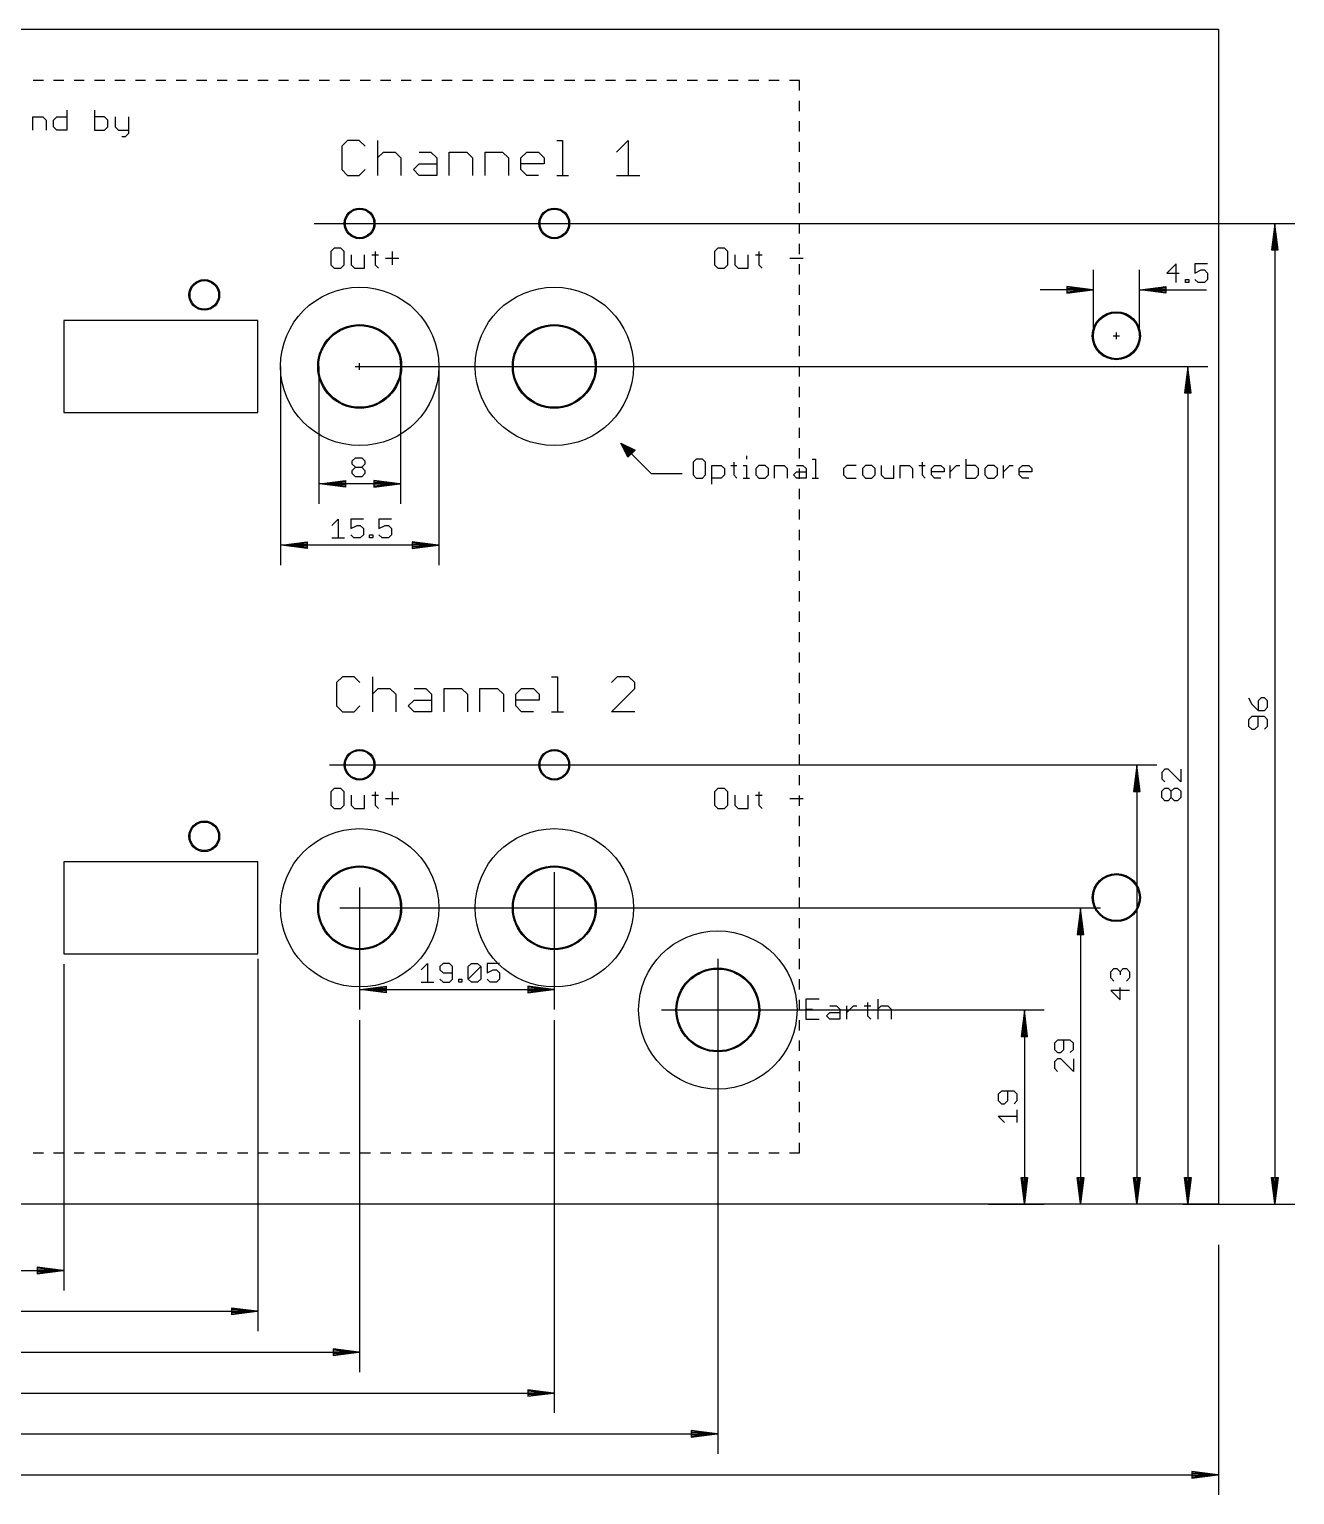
# Model space of a CAD drawing. Extents: x -370 to 390, y -331 to 219.
# Drawn here: x -156.4 to -32.5, y -28.4 to 115 of the extents above; entities that cross this region are included whole.
import ezdxf

# ---------------------------------------------------------------- set-up
doc = ezdxf.new("R2010")
doc.units = 0
for name, color, linetype in [('100', 175, 'CONTINUOUS'), ('101', 213, 'CONTINUOUS'), ('109', 82, 'CONTINUOUS'), ('20', 4, 'CONTINUOUS'), ('29', 2, 'CONTINUOUS'), ('30', 253, 'CONTINUOUS'), ('47', 2, 'CONTINUOUS')]:
    doc.layers.add(name, color=color, linetype=linetype)

msp = doc.modelspace()

# ---------------------------------------------------------------- linework, layer by layer
at = {"layer": '100'}
for p, q in [((-156.0221, 105.1143), (-156.0221, 106.4193)), ((-156.0221, 106.4193), (-155.0433, 106.4193)), ((-155.0433, 106.4193), (-154.7171, 106.093)), ((-154.0107, 106.093), (-153.6844, 106.4193)), ((-153.6844, 106.4193), (-152.7057, 106.4193)), ((-152.7057, 107.0718), (-152.7057, 105.1143)), ((-149.988, 107.0718), (-149.988, 105.1143)), ((-149.0092, 106.4193), (-149.988, 106.4193)), ((-148.683, 106.093), (-149.0092, 106.4193)), ((-147.9766, 106.4193), (-147.9766, 105.4405)), ((-146.6716, 106.4193), (-146.6716, 104.7881)), ((-154.7171, 106.093), (-154.7171, 105.1143)), ((-154.0107, 105.4405), (-154.0107, 106.093)), ((-153.6844, 105.1143), (-154.0107, 105.4405)), ((-152.7057, 105.1143), (-153.6844, 105.1143)), ((-149.988, 105.1143), (-149.0092, 105.1143)), ((-149.0092, 105.1143), (-148.683, 105.4405)), ((-148.683, 105.4405), (-148.683, 106.093)), ((-147.9766, 105.4405), (-147.6504, 105.1143)), ((-147.6504, 105.1143), (-146.6716, 105.1143)), ((-146.6716, 104.7881), (-146.9979, 104.4618)), ((-146.9979, 104.4618), (-147.3241, 104.4618)), ((-125.2375, 104.1224), (-125.8095, 103.5504)), ((-125.8095, 103.5504), (-125.8095, 101.2625)), ((-124.0935, 104.1224), (-125.2375, 104.1224)), ((-123.5215, 103.5504), (-124.0935, 104.1224)), ((-122.3013, 104.1224), (-122.3013, 100.6905)), ((-104.7603, 104.1224), (-104.1883, 104.1224)), ((-104.1883, 104.1224), (-104.1883, 100.6905)), ((-98.9133, 102.9785), (-97.7694, 104.1224)), ((-97.7694, 104.1224), (-97.7694, 100.6905)), ((-122.3013, 102.4065), (-121.7293, 102.9785)), ((-121.7293, 102.9785), (-120.5853, 102.9785)), ((-120.5853, 102.9785), (-120.0134, 102.4065)), ((-120.0134, 102.4065), (-120.0134, 100.6905)), ((-118.2211, 102.9785), (-117.0771, 102.9785)), ((-117.0771, 102.9785), (-116.5052, 102.4065)), ((-116.5052, 102.4065), (-116.5052, 100.6905)), ((-115.2849, 100.6905), (-115.2849, 102.9785)), ((-115.2849, 102.9785), (-113.5689, 102.9785)), ((-113.5689, 102.9785), (-112.997, 102.4065)), ((-112.997, 102.4065), (-112.997, 100.6905)), ((-111.7767, 100.6905), (-111.7767, 102.9785)), ((-111.7767, 102.9785), (-110.0607, 102.9785)), ((-110.0607, 102.9785), (-109.4888, 102.4065)), ((-109.4888, 102.4065), (-109.4888, 100.6905)), ((-108.2685, 102.4065), (-107.6965, 102.9785)), ((-108.2685, 101.2625), (-108.2685, 102.4065)), ((-107.6965, 102.9785), (-106.5526, 102.9785)), ((-106.5526, 102.9785), (-105.9806, 102.4065)), ((-105.9806, 102.4065), (-105.9806, 101.8345)), ((-125.8095, 101.2625), (-125.2375, 100.6905)), ((-125.2375, 100.6905), (-124.0935, 100.6905)), ((-124.0935, 100.6905), (-123.5215, 101.2625)), ((-118.7931, 101.2625), (-118.2211, 101.8345)), ((-118.2211, 100.6905), (-118.7931, 101.2625)), ((-118.2211, 101.8345), (-116.5052, 101.8345)), ((-116.5052, 100.6905), (-118.2211, 100.6905)), ((-105.9806, 101.8345), (-108.2685, 101.8345)), ((-107.6965, 100.6905), (-108.2685, 101.2625)), ((-106.5526, 100.6905), (-107.6965, 100.6905)), ((-104.7603, 100.6905), (-103.6163, 100.6905)), ((-98.9133, 100.6905), (-96.6254, 100.6905)), ((-126.5595, 93.5718), (-126.8857, 93.2455)), ((-126.8857, 93.2455), (-126.8857, 91.9405)), ((-125.907, 93.5718), (-126.5595, 93.5718)), ((-125.5807, 93.2455), (-125.907, 93.5718)), ((-125.5807, 91.9405), (-125.5807, 93.2455)), ((-122.5367, 93.2455), (-122.5367, 91.9405)), ((-120.8696, 93.2455), (-120.8696, 91.9405)), ((-89.014, 93.5718), (-89.3402, 93.2455)), ((-89.3402, 93.2455), (-89.3402, 91.9405)), ((-88.3615, 93.5718), (-89.014, 93.5718)), ((-88.0352, 93.2455), (-88.3615, 93.5718)), ((-88.0352, 91.9405), (-88.0352, 93.2455)), ((-84.9912, 93.2455), (-84.9912, 91.9405)), ((-126.8857, 91.9405), (-126.5595, 91.6143)), ((-125.907, 91.6143), (-125.5807, 91.9405)), ((-124.8743, 92.9193), (-124.8743, 91.9405)), ((-124.8743, 91.9405), (-124.5481, 91.6143)), ((-123.5694, 91.6143), (-123.5694, 92.9193)), ((-122.863, 92.9193), (-122.2105, 92.9193)), ((-122.5367, 91.9405), (-122.2105, 91.6143)), ((-121.5221, 92.593), (-120.2171, 92.593)), ((-89.3402, 91.9405), (-89.014, 91.6143)), ((-88.3615, 91.6143), (-88.0352, 91.9405)), ((-87.3288, 92.9193), (-87.3288, 91.9405)), ((-87.3288, 91.9405), (-87.0026, 91.6143)), ((-86.0239, 91.6143), (-86.0239, 92.9193)), ((-85.3175, 92.9193), (-84.665, 92.9193)), ((-84.9912, 91.9405), (-84.665, 91.6143)), ((-81.9652, 92.593), (-80.6602, 92.593)), ((-126.5595, 91.6143), (-125.907, 91.6143)), ((-124.5481, 91.6143), (-123.5694, 91.6143)), ((-89.014, 91.6143), (-88.3615, 91.6143)), ((-87.0026, 91.6143), (-86.0239, 91.6143)), ((-125.7375, 51.6224), (-126.3095, 51.0504)), ((-126.3095, 51.0504), (-126.3095, 48.7625)), ((-124.5935, 51.6224), (-125.7375, 51.6224)), ((-124.0215, 51.0504), (-124.5935, 51.6224)), ((-122.8013, 51.6224), (-122.8013, 48.1905)), ((-122.8013, 49.9065), (-122.2293, 50.4785)), ((-122.2293, 50.4785), (-121.0853, 50.4785)), ((-121.0853, 50.4785), (-120.5134, 49.9065)), ((-118.7211, 50.4785), (-117.5771, 50.4785)), ((-117.5771, 50.4785), (-117.0052, 49.9065)), ((-115.7849, 48.1905), (-115.7849, 50.4785)), ((-115.7849, 50.4785), (-114.0689, 50.4785)), ((-114.0689, 50.4785), (-113.497, 49.9065)), ((-112.2767, 48.1905), (-112.2767, 50.4785)), ((-112.2767, 50.4785), (-110.5607, 50.4785)), ((-110.5607, 50.4785), (-109.9888, 49.9065)), ((-108.7685, 49.9065), (-108.1965, 50.4785)), ((-108.1965, 50.4785), (-107.0526, 50.4785)), ((-107.0526, 50.4785), (-106.4806, 49.9065)), ((-105.2603, 51.6224), (-104.6883, 51.6224)), ((-104.6883, 51.6224), (-104.6883, 48.1905)), ((-98.8413, 51.6224), (-99.4133, 51.0504)), ((-99.4133, 48.1905), (-97.1254, 50.4785)), ((-97.6974, 51.6224), (-98.8413, 51.6224)), ((-97.1254, 51.0504), (-97.6974, 51.6224)), ((-97.1254, 50.4785), (-97.1254, 51.0504)), ((-120.5134, 49.9065), (-120.5134, 48.1905)), ((-119.2931, 48.7625), (-118.7211, 49.3345)), ((-118.7211, 49.3345), (-117.0052, 49.3345)), ((-117.0052, 49.9065), (-117.0052, 48.1905)), ((-113.497, 49.9065), (-113.497, 48.1905)), ((-109.9888, 49.9065), (-109.9888, 48.1905)), ((-108.7685, 48.7625), (-108.7685, 49.9065)), ((-106.4806, 49.3345), (-108.7685, 49.3345)), ((-106.4806, 49.9065), (-106.4806, 49.3345)), ((-126.3095, 48.7625), (-125.7375, 48.1905)), ((-125.7375, 48.1905), (-124.5935, 48.1905)), ((-124.5935, 48.1905), (-124.0215, 48.7625)), ((-118.7211, 48.1905), (-119.2931, 48.7625)), ((-117.0052, 48.1905), (-118.7211, 48.1905)), ((-108.1965, 48.1905), (-108.7685, 48.7625)), ((-107.0526, 48.1905), (-108.1965, 48.1905)), ((-105.2603, 48.1905), (-104.1163, 48.1905)), ((-97.1254, 48.1905), (-99.4133, 48.1905)), ((-126.5595, 40.6718), (-126.8857, 40.3455)), ((-126.8857, 40.3455), (-126.8857, 39.0405)), ((-125.907, 40.6718), (-126.5595, 40.6718)), ((-125.5807, 40.3455), (-125.907, 40.6718)), ((-125.5807, 39.0405), (-125.5807, 40.3455)), ((-122.5367, 40.3455), (-122.5367, 39.0405)), ((-120.8696, 40.3455), (-120.8696, 39.0405)), ((-89.014, 40.6718), (-89.3402, 40.3455)), ((-89.3402, 40.3455), (-89.3402, 39.0405)), ((-88.3615, 40.6718), (-89.014, 40.6718)), ((-88.0352, 40.3455), (-88.3615, 40.6718)), ((-88.0352, 39.0405), (-88.0352, 40.3455)), ((-84.9912, 40.3455), (-84.9912, 39.0405)), ((-126.8857, 39.0405), (-126.5595, 38.7143)), ((-125.907, 38.7143), (-125.5807, 39.0405)), ((-124.8743, 40.0193), (-124.8743, 39.0405)), ((-124.8743, 39.0405), (-124.5481, 38.7143)), ((-123.5694, 38.7143), (-123.5694, 40.0193)), ((-122.863, 40.0193), (-122.2105, 40.0193)), ((-122.5367, 39.0405), (-122.2105, 38.7143)), ((-121.5221, 39.693), (-120.2171, 39.693)), ((-89.3402, 39.0405), (-89.014, 38.7143)), ((-88.3615, 38.7143), (-88.0352, 39.0405)), ((-87.3288, 40.0193), (-87.3288, 39.0405)), ((-87.3288, 39.0405), (-87.0026, 38.7143)), ((-86.0239, 38.7143), (-86.0239, 40.0193)), ((-85.3175, 40.0193), (-84.665, 40.0193)), ((-84.9912, 39.0405), (-84.665, 38.7143)), ((-81.9652, 39.693), (-80.6602, 39.693)), ((-126.5595, 38.7143), (-125.907, 38.7143)), ((-124.5481, 38.7143), (-123.5694, 38.7143)), ((-89.014, 38.7143), (-88.3615, 38.7143)), ((-87.0026, 38.7143), (-86.0239, 38.7143)), ((-79.0807, 20.0718), (-80.3857, 20.0718)), ((-80.3857, 20.0718), (-80.3857, 18.1143)), ((-80.3857, 19.093), (-79.7332, 19.093)), ((-78.3743, 18.4405), (-78.0481, 18.7668)), ((-78.0481, 19.4193), (-77.3956, 19.4193)), ((-78.0481, 18.7668), (-77.0694, 18.7668)), ((-77.3956, 19.4193), (-77.0694, 19.093)), ((-77.0694, 19.093), (-77.0694, 18.1143)), ((-76.363, 18.1143), (-76.363, 19.4193)), ((-76.363, 18.7668), (-75.7105, 19.4193)), ((-75.7105, 19.4193), (-75.3842, 19.4193)), ((-74.6868, 19.4193), (-74.0343, 19.4193)), ((-74.3606, 19.7455), (-74.3606, 18.4405)), ((-73.3459, 20.0718), (-73.3459, 18.1143)), ((-73.3459, 19.093), (-73.0197, 19.4193)), ((-73.0197, 19.4193), (-72.3672, 19.4193)), ((-72.3672, 19.4193), (-72.0409, 19.093)), ((-72.0409, 19.093), (-72.0409, 18.1143)), ((-80.3857, 18.1143), (-79.0807, 18.1143)), ((-78.0481, 18.1143), (-78.3743, 18.4405)), ((-77.0694, 18.1143), (-78.0481, 18.1143)), ((-74.3606, 18.4405), (-74.0343, 18.1143))]:
    msp.add_line(p, q, dxfattribs=at)
at = {"layer": '101'}
for p, q in [((-98.5, 74.5), (-97.1, 73.8)), ((-97.8, 73.1), (-98.5, 74.5)), ((-95.5, 71.5), (-98.5, 74.5)), ((-98.45, 74.4), (-98.3, 74.4)), ((-98.4, 74.3), (-98.1, 74.3)), ((-98.35, 74.2), (-97.9, 74.2)), ((-98.3, 74.1), (-97.7, 74.1)), ((-98.25, 74), (-97.5, 74)), ((-98.2, 73.9), (-97.3, 73.9)), ((-98.15, 73.8), (-97.1, 73.8)), ((-98.1, 73.7), (-97.2, 73.7)), ((-98.05, 73.6), (-97.3, 73.6)), ((-98, 73.5), (-97.4, 73.5)), ((-97.95, 73.4), (-97.5, 73.4)), ((-97.9, 73.3), (-97.6, 73.3)), ((-97.85, 73.2), (-97.7, 73.2)), ((-97.1, 73.8), (-97.8, 73.1)), ((-86.2047, 73.2336), (-86.2047, 72.9254)), ((-91.1156, 72.9254), (-91.4238, 72.6172)), ((-91.4238, 72.6172), (-91.4238, 71.3844)), ((-90.4992, 72.9254), (-91.1156, 72.9254)), ((-90.191, 72.6172), (-90.4992, 72.9254)), ((-90.191, 71.3844), (-90.191, 72.6172)), ((-89.5822, 70.4598), (-89.5822, 72.309)), ((-89.5822, 72.309), (-88.6576, 72.309)), ((-88.6576, 72.309), (-88.3494, 72.0008)), ((-88.3494, 72.0008), (-88.3494, 71.3844)), ((-87.7407, 72.309), (-87.1243, 72.309)), ((-87.4325, 72.6172), (-87.4325, 71.3844)), ((-86.5129, 72.309), (-86.2047, 72.309)), ((-86.2047, 72.309), (-86.2047, 71.0762)), ((-84.977, 72.309), (-85.2852, 72.0008)), ((-85.2852, 72.0008), (-85.2852, 71.3844)), ((-84.3606, 72.309), (-84.977, 72.309)), ((-84.0524, 72.0008), (-84.3606, 72.309)), ((-84.0524, 71.3844), (-84.0524, 72.0008)), ((-83.4437, 71.0762), (-83.4437, 72.309)), ((-83.4437, 72.309), (-82.5191, 72.309)), ((-82.5191, 72.309), (-82.2109, 72.0008)), ((-82.2109, 72.0008), (-82.2109, 71.0762)), ((-81.2939, 72.309), (-80.6775, 72.309)), ((-80.6775, 72.309), (-80.3693, 72.0008)), ((-80.3693, 72.0008), (-80.3693, 71.0762)), ((-79.7605, 72.9254), (-79.4523, 72.9254)), ((-79.4523, 72.9254), (-79.4523, 71.0762)), ((-76.383, 72.309), (-76.6912, 72.0008)), ((-76.6912, 72.0008), (-76.6912, 71.3844)), ((-75.4584, 72.309), (-76.383, 72.309)), ((-74.5415, 72.309), (-74.8496, 72.0008)), ((-74.8496, 72.0008), (-74.8496, 71.3844)), ((-73.9251, 72.309), (-74.5415, 72.309)), ((-73.6169, 72.0008), (-73.9251, 72.309)), ((-73.6169, 71.3844), (-73.6169, 72.0008)), ((-73.0081, 72.309), (-73.0081, 71.3844)), ((-71.7753, 71.0762), (-71.7753, 72.309)), ((-71.1665, 71.0762), (-71.1665, 72.309)), ((-71.1665, 72.309), (-70.2419, 72.309)), ((-70.2419, 72.309), (-69.9337, 72.0008)), ((-69.9337, 72.0008), (-69.9337, 71.0762)), ((-69.3249, 72.309), (-68.7085, 72.309)), ((-69.0167, 72.6172), (-69.0167, 71.3844)), ((-68.0972, 72.0008), (-67.789, 72.309)), ((-68.0972, 71.3844), (-68.0972, 72.0008)), ((-67.789, 72.309), (-67.1726, 72.309)), ((-67.1726, 72.309), (-66.8644, 72.0008)), ((-66.8644, 72.0008), (-66.8644, 71.6926)), ((-66.2556, 71.0762), (-66.2556, 72.309)), ((-66.2556, 71.6926), (-65.6393, 72.309)), ((-65.6393, 72.309), (-65.3311, 72.309)), ((-64.721, 72.9254), (-64.721, 71.0762)), ((-63.7964, 72.309), (-64.721, 72.309)), ((-63.4882, 72.0008), (-63.7964, 72.309)), ((-63.4882, 71.3844), (-63.4882, 72.0008)), ((-62.5712, 72.309), (-62.8794, 72.0008)), ((-62.8794, 72.0008), (-62.8794, 71.3844)), ((-61.9548, 72.309), (-62.5712, 72.309)), ((-61.6466, 72.0008), (-61.9548, 72.309)), ((-61.6466, 71.3844), (-61.6466, 72.0008)), ((-61.0379, 71.0762), (-61.0379, 72.309)), ((-61.0379, 71.6926), (-60.4215, 72.309)), ((-60.4215, 72.309), (-60.1133, 72.309)), ((-59.5032, 72.0008), (-59.195, 72.309)), ((-59.5032, 71.3844), (-59.5032, 72.0008)), ((-59.195, 72.309), (-58.5786, 72.309)), ((-58.5786, 72.309), (-58.2704, 72.0008)), ((-58.2704, 72.0008), (-58.2704, 71.6926)), ((-92.5, 71.5), (-95.5, 71.5)), ((-91.4238, 71.3844), (-91.1156, 71.0762)), ((-91.1156, 71.0762), (-90.4992, 71.0762)), ((-90.4992, 71.0762), (-90.191, 71.3844)), ((-88.6576, 71.0762), (-89.5822, 71.0762)), ((-88.3494, 71.3844), (-88.6576, 71.0762)), ((-87.4325, 71.3844), (-87.1243, 71.0762)), ((-86.5129, 71.0762), (-85.8966, 71.0762)), ((-85.2852, 71.3844), (-84.977, 71.0762)), ((-84.977, 71.0762), (-84.3606, 71.0762)), ((-84.3606, 71.0762), (-84.0524, 71.3844)), ((-81.6021, 71.3844), (-81.2939, 71.6926)), ((-81.2939, 71.0762), (-81.6021, 71.3844)), ((-81.2939, 71.6926), (-80.3693, 71.6926)), ((-80.3693, 71.0762), (-81.2939, 71.0762)), ((-79.7605, 71.0762), (-79.1441, 71.0762)), ((-76.6912, 71.3844), (-76.383, 71.0762)), ((-76.383, 71.0762), (-75.4584, 71.0762)), ((-74.8496, 71.3844), (-74.5415, 71.0762)), ((-74.5415, 71.0762), (-73.9251, 71.0762)), ((-73.9251, 71.0762), (-73.6169, 71.3844)), ((-73.0081, 71.3844), (-72.6999, 71.0762)), ((-72.6999, 71.0762), (-71.7753, 71.0762)), ((-69.0167, 71.3844), (-68.7085, 71.0762)), ((-66.8644, 71.6926), (-68.0972, 71.6926)), ((-67.789, 71.0762), (-68.0972, 71.3844)), ((-67.1726, 71.0762), (-67.789, 71.0762)), ((-64.721, 71.0762), (-63.7964, 71.0762)), ((-63.7964, 71.0762), (-63.4882, 71.3844)), ((-62.8794, 71.3844), (-62.5712, 71.0762)), ((-62.5712, 71.0762), (-61.9548, 71.0762)), ((-61.9548, 71.0762), (-61.6466, 71.3844)), ((-58.2704, 71.6926), (-59.5032, 71.6926)), ((-59.195, 71.0762), (-59.5032, 71.3844)), ((-58.5786, 71.0762), (-59.195, 71.0762))]:
    msp.add_line(p, q, dxfattribs=at)
for centre in [(-124.05, 82), (-105, 82), (-124.05, 29), (-105, 29), (-89, 19)]:
    msp.add_circle(centre, 7.75, dxfattribs=at)
at = {"layer": '109'}
for p, q in [((-155, 110), (-156, 110)), ((-153, 110), (-154, 110)), ((-151, 110), (-152, 110)), ((-149, 110), (-150, 110)), ((-147, 110), (-148, 110)), ((-145, 110), (-146, 110)), ((-143, 110), (-144, 110)), ((-141, 110), (-142, 110)), ((-139, 110), (-140, 110)), ((-137, 110), (-138, 110)), ((-135, 110), (-136, 110)), ((-133, 110), (-134, 110)), ((-131, 110), (-132, 110)), ((-129, 110), (-130, 110)), ((-127, 110), (-128, 110)), ((-125, 110), (-126, 110)), ((-123, 110), (-124, 110)), ((-121, 110), (-122, 110)), ((-119, 110), (-120, 110)), ((-117, 110), (-118, 110)), ((-115, 110), (-116, 110)), ((-113, 110), (-114, 110)), ((-111, 110), (-112, 110)), ((-109, 110), (-110, 110)), ((-107, 110), (-108, 110)), ((-105, 110), (-106, 110)), ((-103, 110), (-104, 110)), ((-101, 110), (-102, 110)), ((-99, 110), (-100, 110)), ((-97, 110), (-98, 110)), ((-95, 110), (-96, 110)), ((-93, 110), (-94, 110)), ((-91, 110), (-92, 110)), ((-89, 110), (-90, 110)), ((-87, 110), (-88, 110)), ((-85, 110), (-86, 110)), ((-83, 110), (-84, 110)), ((-81, 110), (-82, 110)), ((-81, 109), (-81, 110)), ((-81, 107), (-81, 108)), ((-81, 105), (-81, 106)), ((-81, 103), (-81, 104)), ((-81, 101), (-81, 102)), ((-81, 99), (-81, 100)), ((-81, 97), (-81, 98)), ((-81, 95), (-81, 96)), ((-81, 93), (-81, 94)), ((-81, 91), (-81, 92)), ((-81, 89), (-81, 90)), ((-81, 87), (-81, 88)), ((-81, 85), (-81, 86)), ((-81, 83), (-81, 84)), ((-81, 81), (-81, 82)), ((-81, 79), (-81, 80)), ((-81, 77), (-81, 78)), ((-81, 75), (-81, 76)), ((-81, 73), (-81, 74)), ((-81, 71), (-81, 72)), ((-81, 69), (-81, 70)), ((-81, 67), (-81, 68)), ((-81, 65), (-81, 66)), ((-81, 63), (-81, 64)), ((-81, 61), (-81, 62)), ((-81, 59), (-81, 60)), ((-81, 57), (-81, 58)), ((-81, 55), (-81, 56)), ((-81, 53), (-81, 54)), ((-81, 51), (-81, 52)), ((-81, 49), (-81, 50)), ((-81, 47), (-81, 48)), ((-81, 45), (-81, 46)), ((-81, 43), (-81, 44)), ((-81, 41), (-81, 42)), ((-81, 39), (-81, 40)), ((-81, 37), (-81, 38)), ((-81, 35), (-81, 36)), ((-81, 33), (-81, 34)), ((-81, 31), (-81, 32)), ((-81, 29), (-81, 30)), ((-81, 27), (-81, 28)), ((-81, 25), (-81, 26)), ((-81, 23), (-81, 24)), ((-81, 21), (-81, 22)), ((-81, 19), (-81, 20)), ((-81, 17), (-81, 18)), ((-81, 15), (-81, 16)), ((-81, 13), (-81, 14)), ((-81, 11), (-81, 12)), ((-81, 9), (-81, 10)), ((-81, 7), (-81, 8)), ((-81, 5), (-81, 6)), ((-156, 5), (-155, 5)), ((-154, 5), (-153, 5)), ((-152, 5), (-151, 5)), ((-150, 5), (-149, 5)), ((-148, 5), (-147, 5)), ((-146, 5), (-145, 5)), ((-144, 5), (-143, 5)), ((-142, 5), (-141, 5)), ((-140, 5), (-139, 5)), ((-138, 5), (-137, 5)), ((-136, 5), (-135, 5)), ((-134, 5), (-133, 5)), ((-132, 5), (-131, 5)), ((-130, 5), (-129, 5)), ((-128, 5), (-127, 5)), ((-126, 5), (-125, 5)), ((-124, 5), (-123, 5)), ((-122, 5), (-121, 5)), ((-120, 5), (-119, 5)), ((-118, 5), (-117, 5)), ((-116, 5), (-115, 5)), ((-114, 5), (-113, 5)), ((-112, 5), (-111, 5)), ((-110, 5), (-109, 5)), ((-108, 5), (-107, 5)), ((-106, 5), (-105, 5)), ((-104, 5), (-103, 5)), ((-102, 5), (-101, 5)), ((-100, 5), (-99, 5)), ((-98, 5), (-97, 5)), ((-96, 5), (-95, 5)), ((-94, 5), (-93, 5)), ((-92, 5), (-91, 5)), ((-90, 5), (-89, 5)), ((-88, 5), (-87, 5)), ((-86, 5), (-85, 5)), ((-84, 5), (-83, 5)), ((-82, 5), (-81, 5))]:
    msp.add_line(p, q, dxfattribs=at)
at = {"layer": '20'}
for p, q in [((-360, 115), (-40, 115)), ((-40, 115), (-40, 0)), ((-134, 86.5), (-153, 86.5)), ((-153, 86.5), (-153, 77.5)), ((-134, 77.5), (-134, 86.5)), ((-153, 77.5), (-134, 77.5)), ((-134, 33.5), (-153, 33.5)), ((-153, 33.5), (-153, 24.5)), ((-134, 24.5), (-134, 33.5)), ((-153, 24.5), (-134, 24.5)), ((-40, 0), (-360, 0))]:
    msp.add_line(p, q, dxfattribs=at)
for centre, radius in [((-124.05, 96), 1.4), ((-105, 96), 1.4), ((-139.25, 89), 1.4), ((-50, 85), 2.25), ((-124.05, 82), 4), ((-105, 82), 4), ((-124.05, 43), 1.4), ((-105, 43), 1.4), ((-139.25, 36), 1.4), ((-124.05, 29), 4), ((-105, 29), 4), ((-50, 30), 2.25), ((-89, 19), 4)]:
    msp.add_circle(centre, radius, dxfattribs=at)
at = {"layer": '29'}
for centre, radius in [((-124.05, 96), 1.5016), ((-105, 96), 1.5016), ((-139.25, 89), 1.5016), ((-124.05, 82), 4.1016), ((-105, 82), 4.1016), ((-50, 85), 2.3516), ((-124.05, 43), 1.5016), ((-105, 43), 1.5016), ((-139.25, 36), 1.5016), ((-124.05, 29), 4.1016), ((-105, 29), 4.1016), ((-50, 30), 2.3516), ((-89, 19), 4.1016)]:
    msp.add_circle(centre, radius, dxfattribs=at)
at = {"layer": '30'}
for centre, radius in [((-124.05, 96), 1.5016), ((-105, 96), 1.5016), ((-139.25, 89), 1.5016), ((-124.05, 82), 4.1016), ((-105, 82), 4.1016), ((-50, 85), 2.3516), ((-124.05, 43), 1.5016), ((-105, 43), 1.5016), ((-139.25, 36), 1.5016), ((-124.05, 29), 4.1016), ((-105, 29), 4.1016), ((-50, 30), 2.3516), ((-89, 19), 4.1016)]:
    msp.add_circle(centre, radius, dxfattribs=at)
at = {"layer": '47'}
for p, q in [((-128.5, 96), (-32.55, 96)), ((-34.5, 95.935), (-34.8192, 93.4)), ((-34.5, 95.935), (-34.76, 93.4)), ((-34.5, 95.935), (-34.63, 93.4)), ((-34.5, 95.935), (-34.5, 0.065)), ((-34.1808, 93.4), (-34.5, 95.935)), ((-34.37, 93.4), (-34.5, 95.935)), ((-34.24, 93.4), (-34.5, 95.935)), ((-34.8192, 93.4), (-34.1808, 93.4)), ((-44.1492, 92.0554), (-45.0738, 91.1308)), ((-44.1492, 90.2062), (-44.1492, 92.0554)), ((-41.0787, 92.0554), (-42.3114, 92.0554)), ((-42.3114, 92.0554), (-42.3114, 91.1308)), ((-52.25, 85), (-52.25, 91.45)), ((-47.75, 85), (-47.75, 91.45)), ((-45.0738, 91.1308), (-43.841, 91.1308)), ((-43.2322, 90.2062), (-43.2322, 90.5144)), ((-43.2322, 90.5144), (-42.924, 90.5144)), ((-42.924, 90.5144), (-42.924, 90.2062)), ((-42.3114, 91.1308), (-41.6951, 91.439)), ((-42.0033, 90.2062), (-42.3114, 90.5144)), ((-41.6951, 91.439), (-41.3869, 91.439)), ((-41.3869, 91.439), (-41.0787, 91.1308)), ((-41.0787, 90.5144), (-41.3869, 90.2062)), ((-41.0787, 91.1308), (-41.0787, 90.5144)), ((-52.315, 89.5), (-57.45, 89.5)), ((-52.315, 89.5), (-54.85, 89.8192)), ((-54.85, 89.8192), (-54.85, 89.1808)), ((-52.315, 89.5), (-54.85, 89.76)), ((-52.315, 89.5), (-54.85, 89.63)), ((-54.85, 89.1808), (-52.315, 89.5)), ((-54.85, 89.37), (-52.315, 89.5)), ((-54.85, 89.24), (-52.315, 89.5)), ((-47.685, 89.5), (-45.15, 89.8192)), ((-47.685, 89.5), (-45.15, 89.76)), ((-47.685, 89.5), (-45.15, 89.63)), ((-47.685, 89.5), (-41.1691, 89.5)), ((-45.15, 89.1808), (-47.685, 89.5)), ((-45.15, 89.37), (-47.685, 89.5)), ((-45.15, 89.24), (-47.685, 89.5)), ((-45.15, 89.8192), (-45.15, 89.1808)), ((-42.924, 90.2062), (-43.2322, 90.2062)), ((-41.3869, 90.2062), (-42.0033, 90.2062)), ((-50.3192, 85), (-49.6808, 85)), ((-50, 84.6808), (-50, 85.3192)), ((-131.8, 82), (-131.8, 62.55)), ((-128.05, 82), (-128.05, 68.55)), ((-124.5, 82), (-41.05, 82)), ((-124.3692, 82), (-123.7308, 82)), ((-124.3692, 82), (-123.7308, 82)), ((-124.05, 81.6808), (-124.05, 82.3192)), ((-124.05, 81.6808), (-124.05, 82.3192)), ((-120.05, 82), (-120.05, 68.55)), ((-116.3, 82), (-116.3, 62.55)), ((-43, 81.935), (-43.3192, 79.4)), ((-43, 81.935), (-43.26, 79.4)), ((-43, 81.935), (-43.13, 79.4)), ((-43, 81.935), (-43, 0.065)), ((-42.6808, 79.4), (-43, 81.935)), ((-42.87, 79.4), (-43, 81.935)), ((-42.74, 79.4), (-43, 81.935)), ((-43.3192, 79.4), (-42.6808, 79.4)), ((-124.7682, 72.7472), (-124.46, 73.0554)), ((-124.7682, 72.439), (-124.7682, 72.7472)), ((-124.46, 72.1308), (-124.7682, 72.439)), ((-124.7682, 71.8226), (-124.46, 72.1308)), ((-124.7682, 71.5144), (-124.7682, 71.8226)), ((-124.46, 73.0554), (-123.8436, 73.0554)), ((-124.46, 72.1308), (-123.8436, 72.1308)), ((-123.8436, 73.0554), (-123.5354, 72.7472)), ((-123.5354, 72.439), (-123.8436, 72.1308)), ((-123.8436, 72.1308), (-123.5354, 71.8226)), ((-123.5354, 72.7472), (-123.5354, 72.439)), ((-123.5354, 71.8226), (-123.5354, 71.5144)), ((-127.985, 70.5), (-125.45, 70.8192)), ((-127.985, 70.5), (-125.45, 70.76)), ((-127.985, 70.5), (-125.45, 70.63)), ((-120.115, 70.5), (-127.985, 70.5)), ((-125.45, 70.1808), (-127.985, 70.5)), ((-125.45, 70.37), (-127.985, 70.5)), ((-125.45, 70.24), (-127.985, 70.5)), ((-125.45, 70.8192), (-125.45, 70.1808)), ((-124.46, 71.2062), (-124.7682, 71.5144)), ((-123.8436, 71.2062), (-124.46, 71.2062)), ((-123.5354, 71.5144), (-123.8436, 71.2062)), ((-120.115, 70.5), (-122.65, 70.8192)), ((-122.65, 70.8192), (-122.65, 70.1808)), ((-120.115, 70.5), (-122.65, 70.76)), ((-120.115, 70.5), (-122.65, 70.63)), ((-122.65, 70.1808), (-120.115, 70.5)), ((-122.65, 70.37), (-120.115, 70.5)), ((-122.65, 70.24), (-120.115, 70.5)), ((-126.7631, 66.439), (-126.1467, 67.0554)), ((-126.1467, 67.0554), (-126.1467, 65.2062)), ((-123.6888, 67.0554), (-124.9216, 67.0554)), ((-124.9216, 67.0554), (-124.9216, 66.1308)), ((-124.9216, 66.1308), (-124.3052, 66.439)), ((-124.3052, 66.439), (-123.997, 66.439)), ((-123.997, 66.439), (-123.6888, 66.1308)), ((-123.6888, 66.1308), (-123.6888, 65.5144)), ((-120.9264, 67.0554), (-122.1592, 67.0554)), ((-122.1592, 67.0554), (-122.1592, 66.1308)), ((-122.1592, 66.1308), (-121.5428, 66.439)), ((-121.5428, 66.439), (-121.2346, 66.439)), ((-121.2346, 66.439), (-120.9264, 66.1308)), ((-120.9264, 66.1308), (-120.9264, 65.5144)), ((-131.735, 64.5), (-129.2, 64.8192)), ((-131.735, 64.5), (-129.2, 64.76)), ((-131.735, 64.5), (-129.2, 64.63)), ((-129.2, 64.8192), (-129.2, 64.1808)), ((-126.7631, 65.2062), (-125.5304, 65.2062)), ((-124.6134, 65.2062), (-124.9216, 65.5144)), ((-123.997, 65.2062), (-124.6134, 65.2062)), ((-123.6888, 65.5144), (-123.997, 65.2062)), ((-123.08, 65.2062), (-123.08, 65.5144)), ((-123.08, 65.5144), (-122.7718, 65.5144)), ((-122.7718, 65.2062), (-123.08, 65.2062)), ((-122.7718, 65.5144), (-122.7718, 65.2062)), ((-121.851, 65.2062), (-122.1592, 65.5144)), ((-121.2346, 65.2062), (-121.851, 65.2062)), ((-120.9264, 65.5144), (-121.2346, 65.2062)), ((-116.365, 64.5), (-118.9, 64.8192)), ((-118.9, 64.8192), (-118.9, 64.1808)), ((-116.365, 64.5), (-118.9, 64.76)), ((-116.365, 64.5), (-118.9, 64.63)), ((-116.365, 64.5), (-131.735, 64.5)), ((-129.2, 64.1808), (-131.735, 64.5)), ((-129.2, 64.37), (-131.735, 64.5)), ((-129.2, 64.24), (-131.735, 64.5)), ((-118.9, 64.1808), (-116.365, 64.5)), ((-118.9, 64.37), (-116.365, 64.5)), ((-118.9, 64.24), (-116.365, 64.5)), ((-37.0554, 49.5573), (-36.7472, 48.9409)), ((-36.7472, 48.9409), (-36.1308, 48.3245)), ((-35.8226, 49.5573), (-36.1308, 49.2491)), ((-36.1308, 49.2491), (-36.1308, 48.3245)), ((-35.5144, 49.5573), (-35.8226, 49.5573)), ((-35.2062, 49.2491), (-35.5144, 49.5573)), ((-35.2062, 48.6327), (-35.2062, 49.2491)), ((-36.7472, 47.7157), (-37.0554, 47.4075)), ((-37.0554, 47.4075), (-37.0554, 46.7911)), ((-35.5144, 47.7157), (-36.7472, 47.7157)), ((-36.1308, 48.3245), (-35.5144, 48.3245)), ((-36.1308, 46.7911), (-36.1308, 47.7157)), ((-35.5144, 48.3245), (-35.2062, 48.6327)), ((-35.2062, 47.4075), (-35.5144, 47.7157)), ((-35.2062, 46.7911), (-35.2062, 47.4075)), ((-37.0554, 46.7911), (-36.7472, 46.4829)), ((-36.7472, 46.4829), (-36.439, 46.4829)), ((-36.439, 46.4829), (-36.1308, 46.7911)), ((-35.5144, 46.4829), (-35.2062, 46.7911)), ((-127, 43), (-46.05, 43)), ((-48, 42.935), (-48.3192, 40.4)), ((-48, 42.935), (-48.26, 40.4)), ((-48, 42.935), (-48.13, 40.4)), ((-48, 42.935), (-48, 0.065)), ((-47.6808, 40.4), (-48, 42.935)), ((-47.87, 40.4), (-48, 42.935)), ((-47.74, 40.4), (-48, 42.935)), ((-45.2472, 42.5573), (-45.5554, 42.2491)), ((-45.5554, 42.2491), (-45.5554, 41.6327)), ((-45.5554, 41.6327), (-45.2472, 41.3245)), ((-44.939, 42.5573), (-45.2472, 42.5573)), ((-43.7062, 41.3245), (-44.939, 42.5573)), ((-43.7062, 42.5573), (-43.7062, 41.3245)), ((-48.3192, 40.4), (-47.6808, 40.4)), ((-45.5554, 40.4075), (-45.2472, 40.7157)), ((-45.5554, 39.7911), (-45.5554, 40.4075)), ((-45.2472, 40.7157), (-44.939, 40.7157)), ((-44.939, 40.7157), (-44.6308, 40.4075)), ((-44.6308, 40.4075), (-44.3226, 40.7157)), ((-44.6308, 39.7911), (-44.6308, 40.4075)), ((-44.3226, 40.7157), (-44.0144, 40.7157)), ((-44.0144, 40.7157), (-43.7062, 40.4075)), ((-43.7062, 40.4075), (-43.7062, 39.7911)), ((-45.2472, 39.4829), (-45.5554, 39.7911)), ((-44.939, 39.4829), (-45.2472, 39.4829)), ((-44.6308, 39.7911), (-44.939, 39.4829)), ((-44.3226, 39.4829), (-44.6308, 39.7911)), ((-44.0144, 39.4829), (-44.3226, 39.4829)), ((-43.7062, 39.7911), (-44.0144, 39.4829)), ((-105, 32.5), (-105, 19.05)), ((-124.05, 31), (-124.05, 19.05)), ((-126, 29), (-51.55, 29)), ((-53.5, 28.935), (-53.8192, 26.4)), ((-53.5, 28.935), (-53.76, 26.4)), ((-53.5, 28.935), (-53.63, 26.4)), ((-53.5, 28.935), (-53.5, 0.065)), ((-53.1808, 26.4), (-53.5, 28.935)), ((-53.37, 26.4), (-53.5, 28.935)), ((-53.24, 26.4), (-53.5, 28.935)), ((-53.8192, 26.4), (-53.1808, 26.4)), ((-153, 23.5), (-153, -8.45)), ((-134, 24), (-134, -12.45)), ((-118.0325, 22.939), (-117.4161, 23.5554)), ((-117.4161, 23.5554), (-117.4161, 21.7062)), ((-115.8828, 23.5554), (-116.191, 23.2472)), ((-116.191, 23.2472), (-116.191, 22.939)), ((-115.2664, 23.5554), (-115.8828, 23.5554)), ((-114.9582, 23.2472), (-115.2664, 23.5554)), ((-114.9582, 22.0144), (-114.9582, 23.2472)), ((-113.4286, 23.2472), (-113.1204, 23.5554)), ((-113.4286, 22.0144), (-113.4286, 23.2472)), ((-113.4286, 22.0144), (-112.1958, 23.2472)), ((-113.1204, 23.5554), (-112.504, 23.5554)), ((-112.504, 23.5554), (-112.1958, 23.2472)), ((-112.1958, 23.2472), (-112.1958, 22.0144)), ((-110.3543, 23.5554), (-111.587, 23.5554)), ((-111.587, 23.5554), (-111.587, 22.6308)), ((-89, 24), (-89, -24.45)), ((-50.5554, 22.7491), (-50.2472, 23.0573)), ((-50.2472, 23.0573), (-49.939, 23.0573)), ((-49.939, 23.0573), (-49.6308, 22.7491)), ((-49.6308, 22.7491), (-49.3226, 23.0573)), ((-49.3226, 23.0573), (-49.0144, 23.0573)), ((-49.0144, 23.0573), (-48.7062, 22.7491)), ((-118.0325, 21.7062), (-116.7998, 21.7062)), ((-116.191, 22.939), (-115.8828, 22.6308)), ((-116.191, 22.0144), (-115.8828, 21.7062)), ((-115.8828, 22.6308), (-114.9582, 22.6308)), ((-115.8828, 21.7062), (-115.2664, 21.7062)), ((-115.2664, 21.7062), (-114.9582, 22.0144)), ((-114.3494, 21.7062), (-114.3494, 22.0144)), ((-114.3494, 22.0144), (-114.0412, 22.0144)), ((-114.0412, 21.7062), (-114.3494, 21.7062)), ((-114.0412, 22.0144), (-114.0412, 21.7062)), ((-113.1204, 21.7062), (-113.4286, 22.0144)), ((-112.504, 21.7062), (-113.1204, 21.7062)), ((-112.1958, 22.0144), (-112.504, 21.7062)), ((-111.587, 22.6308), (-110.9706, 22.939)), ((-111.2788, 21.7062), (-111.587, 22.0144)), ((-110.6625, 21.7062), (-111.2788, 21.7062)), ((-110.9706, 22.939), (-110.6625, 22.939)), ((-110.6625, 22.939), (-110.3543, 22.6308)), ((-110.3543, 22.0144), (-110.6625, 21.7062)), ((-110.3543, 22.6308), (-110.3543, 22.0144)), ((-50.5554, 22.1327), (-50.5554, 22.7491)), ((-50.2472, 21.8245), (-50.5554, 22.1327)), ((-49.6308, 22.7491), (-49.6308, 22.4409)), ((-48.7062, 22.1327), (-49.0144, 21.8245)), ((-48.7062, 22.7491), (-48.7062, 22.1327)), ((-123.985, 21), (-121.45, 21.3192)), ((-123.985, 21), (-121.45, 21.26)), ((-123.985, 21), (-121.45, 21.13)), ((-123.985, 21), (-105.065, 21)), ((-121.45, 20.6808), (-123.985, 21)), ((-121.45, 20.87), (-123.985, 21)), ((-121.45, 20.74), (-123.985, 21)), ((-121.45, 21.3192), (-121.45, 20.6808)), ((-105.065, 21), (-107.6, 21.3192)), ((-107.6, 21.3192), (-107.6, 20.6808)), ((-105.065, 21), (-107.6, 21.26)), ((-105.065, 21), (-107.6, 21.13)), ((-107.6, 20.6808), (-105.065, 21)), ((-107.6, 20.87), (-105.065, 21)), ((-107.6, 20.74), (-105.065, 21)), ((-48.7062, 20.9075), (-50.5554, 20.9075)), ((-50.5554, 20.9075), (-49.6308, 19.9829)), ((-49.6308, 19.9829), (-49.6308, 21.2157)), ((-94.5, 19), (-57.05, 19)), ((-59, 18.935), (-59.3192, 16.4)), ((-59, 18.935), (-59.26, 16.4)), ((-59, 18.935), (-59.13, 16.4)), ((-59, 18.935), (-59, 0.065)), ((-58.6808, 16.4), (-59, 18.935)), ((-58.87, 16.4), (-59, 18.935)), ((-58.74, 16.4), (-59, 18.935)), ((-124.05, 18), (-124.05, -16.45)), ((-105, 18), (-105, -20.45)), ((-59.3192, 16.4), (-58.6808, 16.4)), ((-55.7472, 16.0573), (-56.0554, 15.7491)), ((-54.5144, 16.0573), (-55.7472, 16.0573)), ((-55.1308, 15.1327), (-55.1308, 16.0573)), ((-54.2062, 15.7491), (-54.5144, 16.0573)), ((-56.0554, 15.7491), (-56.0554, 15.1327)), ((-56.0554, 15.1327), (-55.7472, 14.8245)), ((-55.7472, 14.8245), (-55.439, 14.8245)), ((-55.439, 14.8245), (-55.1308, 15.1327)), ((-54.5144, 14.8245), (-54.2062, 15.1327)), ((-54.2062, 15.1327), (-54.2062, 15.7491)), ((-55.7472, 14.2157), (-56.0554, 13.9075)), ((-56.0554, 13.9075), (-56.0554, 13.2911)), ((-56.0554, 13.2911), (-55.7472, 12.9829)), ((-55.439, 14.2157), (-55.7472, 14.2157)), ((-54.2062, 12.9829), (-55.439, 14.2157)), ((-54.2062, 14.2157), (-54.2062, 12.9829)), ((-61.2472, 11.0573), (-61.5554, 10.7491)), ((-61.5554, 10.7491), (-61.5554, 10.1327)), ((-61.5554, 10.1327), (-61.2472, 9.8245)), ((-60.0144, 11.0573), (-61.2472, 11.0573)), ((-60.939, 9.8245), (-60.6308, 10.1327)), ((-60.6308, 10.1327), (-60.6308, 11.0573)), ((-59.7062, 10.7491), (-60.0144, 11.0573)), ((-60.0144, 9.8245), (-59.7062, 10.1327)), ((-59.7062, 10.1327), (-59.7062, 10.7491)), ((-61.2472, 9.8245), (-60.939, 9.8245)), ((-59.7062, 7.9829), (-59.7062, 9.2157)), ((-60.939, 7.9829), (-61.5554, 8.5993)), ((-61.5554, 8.5993), (-59.7062, 8.5993)), ((-59, 0.065), (-59.3192, 2.6)), ((-59.3192, 2.6), (-58.6808, 2.6)), ((-59, 0.065), (-59.26, 2.6)), ((-59, 0.065), (-59.13, 2.6)), ((-58.6808, 2.6), (-59, 0.065)), ((-58.87, 2.6), (-59, 0.065)), ((-58.74, 2.6), (-59, 0.065)), ((-53.5, 0.065), (-53.8192, 2.6)), ((-53.8192, 2.6), (-53.1808, 2.6)), ((-53.5, 0.065), (-53.76, 2.6)), ((-53.5, 0.065), (-53.63, 2.6)), ((-53.1808, 2.6), (-53.5, 0.065)), ((-53.37, 2.6), (-53.5, 0.065)), ((-53.24, 2.6), (-53.5, 0.065)), ((-48, 0.065), (-48.3192, 2.6)), ((-48.3192, 2.6), (-47.6808, 2.6)), ((-48, 0.065), (-48.26, 2.6)), ((-48, 0.065), (-48.13, 2.6)), ((-47.6808, 2.6), (-48, 0.065)), ((-47.87, 2.6), (-48, 0.065)), ((-47.74, 2.6), (-48, 0.065)), ((-43, 0.065), (-43.3192, 2.6)), ((-43.3192, 2.6), (-42.6808, 2.6)), ((-43, 0.065), (-43.26, 2.6)), ((-43, 0.065), (-43.13, 2.6)), ((-42.6808, 2.6), (-43, 0.065)), ((-42.87, 2.6), (-43, 0.065)), ((-42.74, 2.6), (-43, 0.065)), ((-34.5, 0.065), (-34.8192, 2.6)), ((-34.8192, 2.6), (-34.1808, 2.6)), ((-34.5, 0.065), (-34.76, 2.6)), ((-34.5, 0.065), (-34.63, 2.6)), ((-34.1808, 2.6), (-34.5, 0.065)), ((-34.37, 2.6), (-34.5, 0.065)), ((-34.24, 2.6), (-34.5, 0.065)), ((-62.5, 0), (-57.05, 0)), ((-53, 0), (-55.45, 0)), ((-47, 0), (-49.95, 0)), ((-43.5, 0), (-41.05, 0)), ((-41, 0), (-32.55, 0)), ((-40, -4), (-40, -28.45)), ((-359.935, -6.5), (-153.065, -6.5)), ((-153.065, -6.5), (-155.6, -6.1808)), ((-155.6, -6.1808), (-155.6, -6.8192)), ((-153.065, -6.5), (-155.6, -6.24)), ((-153.065, -6.5), (-155.6, -6.37)), ((-155.6, -6.8192), (-153.065, -6.5)), ((-155.6, -6.63), (-153.065, -6.5)), ((-155.6, -6.76), (-153.065, -6.5)), ((-359.935, -10.5), (-134.065, -10.5)), ((-134.065, -10.5), (-136.6, -10.1808)), ((-136.6, -10.1808), (-136.6, -10.8192)), ((-134.065, -10.5), (-136.6, -10.24)), ((-134.065, -10.5), (-136.6, -10.37)), ((-136.6, -10.8192), (-134.065, -10.5)), ((-136.6, -10.63), (-134.065, -10.5)), ((-136.6, -10.76), (-134.065, -10.5)), ((-124.115, -14.5), (-126.65, -14.1808)), ((-126.65, -14.1808), (-126.65, -14.8192)), ((-124.115, -14.5), (-126.65, -14.24)), ((-359.935, -14.5), (-124.115, -14.5)), ((-124.115, -14.5), (-126.65, -14.37)), ((-126.65, -14.8192), (-124.115, -14.5)), ((-126.65, -14.63), (-124.115, -14.5)), ((-126.65, -14.76), (-124.115, -14.5)), ((-359.935, -18.5), (-105.065, -18.5)), ((-105.065, -18.5), (-107.6, -18.1808)), ((-107.6, -18.1808), (-107.6, -18.8192)), ((-105.065, -18.5), (-107.6, -18.24)), ((-105.065, -18.5), (-107.6, -18.37)), ((-107.6, -18.8192), (-105.065, -18.5)), ((-107.6, -18.63), (-105.065, -18.5)), ((-107.6, -18.76), (-105.065, -18.5)), ((-359.935, -22.5), (-89.065, -22.5)), ((-89.065, -22.5), (-91.6, -22.1808)), ((-91.6, -22.1808), (-91.6, -22.8192)), ((-89.065, -22.5), (-91.6, -22.24)), ((-89.065, -22.5), (-91.6, -22.37)), ((-91.6, -22.8192), (-89.065, -22.5)), ((-91.6, -22.63), (-89.065, -22.5)), ((-91.6, -22.76), (-89.065, -22.5)), ((-359.935, -26.5), (-40.065, -26.5)), ((-40.065, -26.5), (-42.6, -26.1808)), ((-42.6, -26.1808), (-42.6, -26.8192)), ((-40.065, -26.5), (-42.6, -26.24)), ((-40.065, -26.5), (-42.6, -26.37)), ((-42.6, -26.8192), (-40.065, -26.5)), ((-42.6, -26.63), (-40.065, -26.5)), ((-42.6, -26.76), (-40.065, -26.5))]:
    msp.add_line(p, q, dxfattribs=at)

doc.saveas('drawing.dxf')
